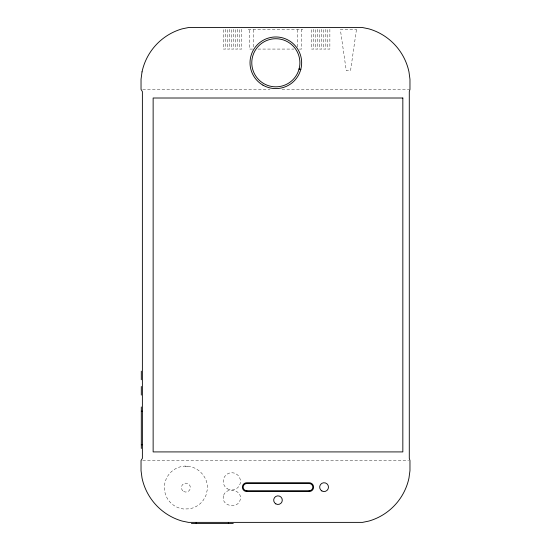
<?xml version="1.0" encoding="UTF-8"?>
<svg xmlns="http://www.w3.org/2000/svg" width="551" height="551" viewBox="0 0 551 551"><rect width="100%" height="100%" fill="white"/><g stroke="black" fill="none" stroke-linecap="round" stroke-linejoin="round"><path stroke-width="0.41" stroke-dasharray="2.75 2.07" d="M248.184 29.699L302.823 29.699M252.627 49.067L249.445 49.067L249.445 29.699M258.006 49.067L293.848 49.067M299.413 49.067L301.562 49.067L301.562 29.699M142.757 89.4L270.004 89.4M282.043 89.4L409.29 89.4M142.75 460.519L408.622 460.519M185.122 466.277L188.366 466.277M329.87 29.272L329.87 49.067L327.721 49.067L327.721 29.272M325.834 29.272L325.834 49.067L323.685 49.067L323.685 29.272M321.798 29.272L321.798 49.067L319.649 49.067L319.649 29.272M317.769 29.272L317.769 49.067L315.62 49.067L315.62 29.272M313.733 29.272L313.733 49.067L311.584 49.067L311.584 29.272M297.264 29.699L297.264 48.219M253.735 29.699L253.735 48.219M241.696 29.272L241.696 49.067L239.547 49.067L239.547 29.272M237.667 29.272L237.667 49.067L235.518 49.067L235.518 29.272M233.631 29.272L233.631 49.067L231.482 49.067L231.482 29.272M229.595 29.272L229.595 49.067L227.446 49.067L227.446 29.272M225.566 29.272L225.566 49.067L223.417 49.067L223.417 29.272M356.428 29.699L350.56 70.576L346.255 70.576L340.387 29.699L356.428 29.699M223.472 495.852C220.675 505.949 237.543 509.641 240.174 499.929C242.97 489.832 226.103 486.14 223.472 495.852M207.3 489.646L206.04 495.115L203.409 500.081A21.517 21.517 0 0 1 189.448 508.814L183.834 509.014A21.517 21.517 0 0 1 182.319 466.38C195.715 463.873 208.85 476.105 207.3 489.646M183.648 491.464A4.47 4.47 0 0 0 190.357 487.594A4.47 4.47 0 0 0 183.648 483.723A4.47 4.47 0 0 0 183.648 491.464M227.501 488.868A8.644 8.644 0 0 0 240.47 481.381A8.644 8.644 0 0 0 227.501 473.894A8.644 8.644 0 0 0 227.501 488.868"/><path stroke-width="0.83" d="M246.772 491.547A4.401 4.401 0 0 1 242.371 487.146A4.401 4.401 0 0 1 246.772 482.738L309.201 482.738A4.401 4.401 0 0 1 313.602 487.146A4.401 4.401 0 0 1 309.201 491.547L246.772 491.547L246.827 490.734M141.304 411.26L142.378 411.26M141.304 444.733L142.378 444.733M309.201 490.734L246.772 490.734A3.588 3.588 0 0 1 243.191 487.146A3.588 3.588 0 0 1 246.772 483.558L309.201 483.558A3.588 3.588 0 0 1 312.789 487.146A3.588 3.588 0 0 1 309.201 490.734L309.201 491.547M191.383 523.45L233.259 523.45M228.383 522.376L228.383 523.45M196.259 522.376L196.259 523.45M141.304 371.147L141.304 379.749M141.304 386.471L141.304 395.081M141.304 406.955L141.304 448.5M299.076 69.006L300.77 69.46L299.076 69.006A24.058 24.058 0 0 1 258.825 79.792A24.058 24.058 0 0 1 269.611 39.541A24.058 24.058 0 0 1 299.076 69.006M142.027 71.871L141.035 79.261L141.035 89.4L142.378 91.569L142.378 458.37L141.035 460.519L141.035 470.664L142.027 478.054A57.214 57.214 0 0 0 182.085 521.053L188.449 522.376L362.551 522.376L368.915 521.053A57.214 57.214 0 0 0 408.973 478.054L409.965 470.664L409.965 460.519L409.29 458.37L409.29 91.556L409.965 89.4L409.965 79.261L408.973 71.871A57.214 57.214 0 0 0 368.915 28.872L362.551 27.55L188.449 27.55L182.085 28.872A57.214 57.214 0 0 0 142.027 71.871M402.836 98.009L153.137 98.009L153.137 451.916L402.836 451.916L402.836 98.009M262.93 85.136A25.814 25.814 0 0 0 301.652 62.78A25.814 25.814 0 0 0 262.93 40.423A25.814 25.814 0 0 0 262.93 85.136M321.874 490.962A4.401 4.401 0 0 0 328.479 487.146A4.401 4.401 0 0 0 321.874 483.33A4.401 4.401 0 0 0 321.874 490.962M275.837 503.883A4.305 4.305 0 0 0 282.291 500.156A4.305 4.305 0 0 0 275.837 496.43A4.305 4.305 0 0 0 275.837 503.883"/></g></svg>
